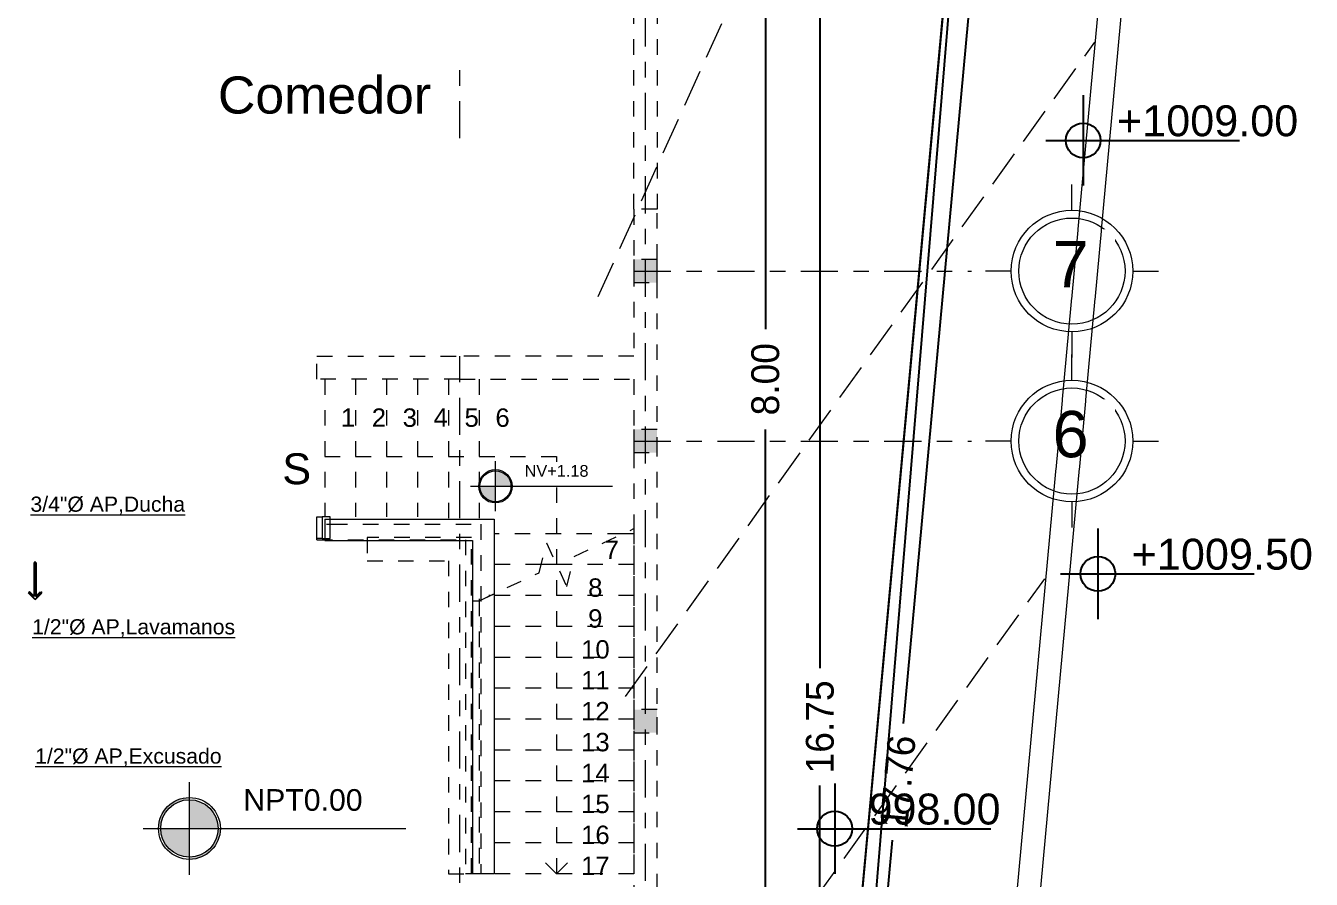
# Model space of a CAD drawing. Header units: millimetres. Extents: x -9559 to 23034, y -7226 to 22400.
# Drawn here: x 255.44 to 263.75, y 48.41 to 53.93 of the extents above; entities that cross this region are included whole.
import ezdxf

# ---------------------------------------------------------------- set-up
doc = ezdxf.new("R2010")
doc.units = ezdxf.units.MM
doc.header["$LTSCALE"] = 0.02
for name, pattern in [('ACAD_ISO02W100', [15, 12, -3]), ('ACAD_ISO10W100', [18, 12, -3, 0, -3]), ('DASHED2', [0.375, 0.25, -0.125]), ('Elevado', [0.003969, 0.002381, -0.001587])]:
    doc.linetypes.add(name, pattern=pattern)
for name, color, linetype, lineweight in [('A-ANNO-DIMS', 251, 'Continuous', 9), ('A-FLOR-HRAL', 254, 'Continuous', 18), ('A-FLOR-HRAL-MBND', 9, 'Elevado', 18), ('A-Mueble cocina 3', 9, 'Continuous', 9), ('A_DIM-1', 251, 'Continuous', 18), ('G-ANNO-DIMS', 252, 'Continuous', 15), ('G-ANNO-TEXT', 250, 'Continuous', 9), ('I-FURN', 9, 'Continuous', 9), ('IH-textos', 250, 'Continuous', 18), ('S-GRID', 253, 'ACAD_ISO10W100', 5), ('S-GRID-IDEN', 253, 'Continuous', 9)]:
    doc.layers.add(name, color=color, linetype=linetype, lineweight=lineweight)
for name, color, linetype, lineweight, transparency in [('CUADROS', 251, 'Continuous', 20, 0.2), ('IH-PLANO BASE', 250, 'DASHED2', 5, 0.55), ('TT-CURVAS DN', 128, 'ACAD_ISO02W100', 9, 0.2)]:
    doc.layers.add(name, color=color, linetype=linetype, lineweight=lineweight, transparency=transparency)
doc.layers.add('IH-A.NEGRAS', color=22, linetype='Continuous')
doc.layers.add('PC-NIVELES', color=251, linetype='Continuous')
doc.styles.add('Arial_2', font='arial.ttf', dxfattribs={"height": 0.089297})
doc.styles.add('Arial_3', font='arial.ttf', dxfattribs={"height": 0.18})
doc.styles.add('Arial_4', font='arial.ttf', dxfattribs={"height": 0.105})
doc.styles.add('Arial_5', font='arial.ttf', dxfattribs={"height": 0.003})
doc.styles.add('CUADROS', font='arial.ttf')
doc.styles.get("Standard").update_dxf_attribs({"font": 'GOTHIC.TTF'})
doc.dimstyles.get("Standard").update_dxf_attribs({"dimtxt": 0.18, "dimasz": 0.18, "dimexe": 0.18, "dimexo": 0.0625, "dimgap": 0.09, "dimtad": 0, "dimzin": 3, "dimdsep": 46, "dimtxsty": 'Standard', "dimblk": 'ARCHTICK', "dimcen": 0.09, "dimadec": 0, "dimazin": 0, "dimtfac": 1, "dimtofl": 0, "dimtmove": 0, "dimatfit": 3, "dimldrblk": 'ARCHTICK', "dimfxl": 1, "dimtolj": 1, "dimtzin": 0, "dimarcsym": 0})
pattern_1 = [(0, (4e-16, 1e-16), (0, 6.985), [5.08, -1.905]), (90, (4e-16, 1e-16), (-6.985, 4e-16), [5.08, -1.905])]

# ---------------------------------------------------------------- blocks, each defined once
blk = doc.blocks.new('Barandilla - Barandilla-145365-Nivel 1')
at = {"layer": 'A-FLOR-HRAL'}
for p, q in [((2.5958, -2.6062), (2.6318, -2.6062)), ((2.5342, -2.7062), (2.5342, -2.6974))]:
    blk.add_line(p, q, dxfattribs=at)
at = {"layer": 'A-FLOR-HRAL-MBND'}
for p, q in [((2.6318, -2.6062), (3.5952, -2.6062)), ((3.5952, -2.6062), (3.5952, -4.8672)), ((2.5342, -2.7062), (3.4952, -2.7062)), ((3.4952, -2.7062), (3.4952, -4.8672)), ((3.5952, -4.8672), (3.4952, -4.8672))]:
    blk.add_line(p, q, dxfattribs=at)
blk = doc.blocks.new('Tipo de barandal superior - Barandal superior_interno_-145371-Nivel 1')
at = {"layer": 'A-Mueble cocina 3'}
for p, q in [((2.5342, -2.6974), (2.5342, -2.5574)), ((2.5342, -2.5574), (2.567, -2.5574)), ((2.6201, -2.5574), (2.567, -2.5574)), ((2.567, -2.5574), (2.567, -2.6974)), ((2.6201, -2.6974), (2.6201, -2.5574)), ((2.567, -2.6974), (2.5342, -2.6974)), ((2.567, -2.6974), (2.6201, -2.6974))]:
    blk.add_line(p, q, dxfattribs=at)
blk = doc.blocks.new('Tipo de barandal superior - Barandal superior_interno_-V6-Nivel 1')
at = {"layer": 'A-Mueble cocina 3', "lineweight": 20}
for p, q in [((2.5842, -2.5718), (2.5842, -2.7118)), ((2.5842, -2.5718), (3.3296, -2.5718)), ((3.3296, -2.5718), (3.6796, -2.5718)), ((3.6796, -2.5718), (3.6796, -2.9218)), ((2.5842, -2.7118), (2.8592, -2.7118)), ((2.8592, -2.7118), (3.3296, -2.7118)), ((3.3296, -2.7118), (3.5396, -2.7118)), ((3.5396, -2.7118), (3.5396, -2.9218)), ((3.5396, -2.9218), (3.5396, -3.1003)), ((3.6796, -2.9218), (3.6796, -3.0558)), ((3.5842, -3.1003), (3.6796, -3.0558)), ((3.6796, -3.0558), (3.6796, -4.8672)), ((3.5396, -3.1003), (3.5842, -3.1003)), ((3.5396, -3.1003), (3.5396, -4.8672)), ((3.6796, -4.8672), (3.5396, -4.8672))]:
    blk.add_line(p, q, dxfattribs=at)
blk = doc.blocks.new('Rejilla - Extremo inicial de rejilla - Círculo-11506-Nivel 1')
h = blk.add_hatch()
h.set_pattern_fill('ANGLE', color=256)
h.set_pattern_definition(pattern_1)
h.paths.add_polyline_path([(0, 0.003933), (0, 0.00452, 0.414214), (-0.00452, 0), (-0.003933, 0, -0.414214)])
h.paths.add_polyline_path([(0, -0.003933), (0, -0.00452, 0.414214), (0.00452, 0), (0.003933, 0, -0.414214)])
at = {"layer": 'A_DIM-1', "true_color": 0x000000, "transparency": 33554661}
h = blk.add_hatch(dxfattribs=at)
h.set_pattern_fill('ANGLE', color=18)
h.set_pattern_definition(pattern_1)
h.paths.add_polyline_path([(0, 0.00452), (0, 0.003933, -0.414214), (0.003933, 0), (0.00452, 0, 0.414214)])
h.paths.add_polyline_path([(-0.003933, 0), (-0.00452, 0, 0.414214), (0, -0.00452), (0, -0.003933, -0.414214)])
at = {"layer": 'S-GRID'}
h = blk.add_hatch(dxfattribs=at)
h.set_pattern_fill('ANGLE', color=256)
h.set_pattern_definition(pattern_1)
h.paths.add_polyline_path([(0, 0.003933), (0, 0.00452, 0.414214), (-0.00452, 0), (-0.003933, 0, -0.414214)])
h.paths.add_polyline_path([(0, -0.003933), (0, -0.00452, 0.414214), (0.00452, 0), (0.003933, 0, -0.414214)])
at = {"layer": 'S-GRID', "linetype": 'Continuous'}
h = blk.add_hatch(dxfattribs=at)
h.set_pattern_fill('AR-B88', color=256, scale=0.1)
h.paths.add_polyline_path([(0, 0.00452), (0, 0.003933, -0.414214), (0.003933, 0), (0.00452, 0, 0.414214)])
h.paths.add_polyline_path([(-0.003933, 0), (-0.00452, 0, 0.414214), (0, -0.00452), (0, -0.003933, -0.414214)])
at = {"layer": 'S-GRID-IDEN', "linetype": 'Continuous'}
for p, q in [((0, 0.003933), (0, 0.0056)), ((-0.003933, 0), (-0.0056, 0)), ((0.003933, 0), (0.0056, 0)), ((0, -0.003933), (0, -0.0056))]:
    blk.add_line(p, q, dxfattribs=at)
for radius in [0.003933, 0.003434]:
    blk.add_circle((0, 0), radius, dxfattribs=at)
blk = doc.blocks.new('_ArchTick')
at = {"color": 0, "linetype": 'ByBlock', "const_width": 0.15}
blk.add_lwpolyline([(-0.5, -0.5), (0.5, 0.5)], dxfattribs=at)
blk = doc.blocks.new('*D469')
at = {"layer": 'A-ANNO-DIMS', "color": 0, "lineweight": -2, "transparency": 16777216}
for p, q in [((260.3703, 55.6447), (260.0407, 55.6447)), ((260.2207, 55.6447), (260.2207, 51.9695)), ((260.2207, 47.6447), (260.2207, 51.3199)), ((260.3703, 47.6447), (260.0407, 47.6447))]:
    blk.add_line(p, q, dxfattribs=at)
at = {"layer": 'A-ANNO-DIMS', "color": 0, "lineweight": -2, "transparency": 16777216, "xscale": 0.18, "yscale": 0.18, "zscale": 0.18}
for p, rotation in [((260.2207, 55.6447), 90), ((260.2207, 47.6447), 270)]:
    blk.add_blockref('_ArchTick', p, dxfattribs=dict(at, rotation=rotation))
at = {"layer": 'A-ANNO-DIMS', "color": 0, "transparency": 16777216, "insert": (260.2207, 51.6447), "char_height": 0.18, "width": 0.607447, "attachment_point": 5, "rotation": 90}
blk.add_mtext('\\A1;8.00', dxfattribs=at)
blk = doc.blocks.new('*D472')
at = {"layer": 'A-ANNO-DIMS', "color": 0, "lineweight": -2, "transparency": 16777216}
for p, q in [((261.1203, 57.7697), (260.3936, 57.7697)), ((260.5736, 57.7697), (260.5736, 49.7739)), ((260.5736, 41.0197), (260.5736, 49.0156)), ((261.1203, 41.0197), (260.3936, 41.0197))]:
    blk.add_line(p, q, dxfattribs=at)
at = {"layer": 'A-ANNO-DIMS', "color": 0, "lineweight": -2, "transparency": 16777216, "xscale": 0.18, "yscale": 0.18, "zscale": 0.18}
for p, rotation in [((260.5736, 57.7697), 90), ((260.5736, 41.0197), 270)]:
    blk.add_blockref('_ArchTick', p, dxfattribs=dict(at, rotation=rotation))
at = {"layer": 'A-ANNO-DIMS', "color": 0, "transparency": 16777216, "insert": (260.5736, 49.3947), "char_height": 0.18, "width": 0.607447, "attachment_point": 5, "rotation": 90}
blk.add_mtext('\\A1;16.75', dxfattribs=at)
blk = doc.blocks.new('Cotas de elevación - Cota de elevación - Destino rellenado-10655-Nivel 1')
at = {"transparency": 33554572}
h = blk.add_hatch(color=256, dxfattribs=at)
h.dxf.hatch_style = 1
h.paths.add_polyline_path([(0.002, 0), (0.001859, 0, -0.414214), (0, -0.001859), (0, -0.002, 0.414214)])
h.paths.add_polyline_path([(0, 0.001859), (0, 0.002, 0.414214), (-0.002, 0), (-0.001859, 0, -0.414214)])
h = blk.add_hatch(color=256, dxfattribs=at)
h.dxf.hatch_style = 1
h.paths.add_polyline_path([(0, 0), (-0.001859, 0, 0.414214), (0, -0.001859)])
h.paths.add_polyline_path([(0, 0.001859), (0, 0), (0.001859, 0, 0.414214)])
at = {"layer": 'G-ANNO-DIMS', "lineweight": 20}
h = blk.add_hatch(dxfattribs=at)
h.set_pattern_fill('AR-B88', color=256, scale=0.1)
h.paths.add_polyline_path([(0, 0.001859), (0, 0), (0.001859, 0, 0.414214)])
h.paths.add_polyline_path([(0, 0), (-0.001859, 0, 0.414214), (0, -0.001859)])
h.paths.add_polyline_path([(0.002, 0), (0.001859, 0, -0.414214), (0, -0.001859), (0, -0.002, 0.414214)])
h.paths.add_polyline_path([(0, 0.001859), (0, 0.002, 0.414214), (-0.002, 0), (-0.001859, 0, -0.414214)])
for p, q in [((0, -0.003), (0, 0.003)), ((-0.003, 0), (0.014, 0))]:
    blk.add_line(p, q, dxfattribs=at)
for radius in [0.002, 0.001859]:
    blk.add_circle((0, 0), radius, dxfattribs=at)
blk = doc.blocks.new('Nivel')
at = {"layer": 'IH-textos'}
h = blk.add_hatch(dxfattribs=at)
h.set_pattern_fill('ANGLE', color=256)
h.set_pattern_definition([(0, (-30.434, -5.986), (0, 6.985), [5.08, -1.905]), (90, (-30.434, -5.986), (-6.985, 4e-16), [5.08, -1.905])])
h.paths.add_polyline_path([(0, 0), (0, 0.113, 0.414214), (-0.113, 0)])
h.paths.add_polyline_path([(0.113, 0), (0, 0), (0, -0.113, 0.414214)])
at = {"layer": 'PC-NIVELES'}
for p, q in [((0, 0.2926), (0, -0.2922)), ((-0.2413, 0), (1.0109, 0))]:
    blk.add_line(p, q, dxfattribs=at)
blk.add_circle((0, 0), 0.113, dxfattribs=at)
at = {"layer": 'CUADROS', "style": 'CUADROS'}
blk.add_attdef('ACERA+997.00', (0.2185, 0.0274), '', height=0.2, dxfattribs=at)
blk = doc.blocks.new('*D580')
at = {"layer": 'I-FURN', "color": 0, "lineweight": -2, "ltscale": 0.2, "transparency": 16777216}
for p, q in [((261.7882, 57.89), (262.0709, 57.864)), ((261.8916, 57.8805), (261.1124, 49.4172)), ((260.2637, 40.1988), (261.0429, 48.6621)), ((260.1603, 40.2083), (260.443, 40.1823))]:
    blk.add_line(p, q, dxfattribs=at)
at = {"layer": 'I-FURN', "color": 0, "lineweight": -2, "ltscale": 0.2, "transparency": 16777216, "xscale": 0.18, "yscale": 0.18, "zscale": 0.18}
for p, rotation in [((261.8916, 57.8805), 84.73983874230564), ((260.2637, 40.1988), 264.7398387423056)]:
    blk.add_blockref('_ArchTick', p, dxfattribs=dict(at, rotation=rotation))
at = {"layer": 'I-FURN', "color": 0, "ltscale": 0.2, "transparency": 16777216, "insert": (261.0777, 49.0396), "char_height": 0.18, "attachment_point": 5, "rotation": 84.73984}
blk.add_mtext('\\A1;17.76', dxfattribs=at)
blk = doc.blocks.new('*D583')
at = {"layer": 'I-FURN', "color": 0, "lineweight": -2, "ltscale": 0.2, "transparency": 16777216}
for p, q in [((261.7202, 57.8335), (260.1503, 40.7816)), ((244.7806, 40.214), (259.5281, 40.214))]:
    blk.add_line(p, q, dxfattribs=at)
for start, end in [(84.73984, 111.35487), (153.38497, 180)]:
    blk.add_arc((260.0981, 40.214), 0.75, start, end, dxfattribs=at)
at = {"layer": 'I-FURN', "color": 0, "lineweight": -2, "ltscale": 0.2, "transparency": 16777216, "xscale": 0.18, "yscale": 0.18, "zscale": 0.18}
for p, rotation in [((260.1668, 40.9609), 354.7398387423056), ((259.3481, 40.214), 270.0000000000001)]:
    blk.add_blockref('_ArchTick', p, dxfattribs=dict(at, rotation=rotation))
at = {"layer": 'I-FURN', "color": 0, "ltscale": 0.2, "transparency": 16777216, "insert": (259.5926, 40.7681), "char_height": 0.18, "attachment_point": 5, "rotation": 42.36992}
blk.add_mtext('\\A1;95°', dxfattribs=at)
blk = doc.blocks.new('*D584')
at = {"layer": 'I-FURN', "color": 0, "lineweight": -2, "ltscale": 0.2, "transparency": 16777216}
for p, q in [((244.7806, 57.8342), (261.156, 57.8937)), ((260.2752, 40.2763), (261.6792, 57.3277))]:
    blk.add_line(p, q, dxfattribs=at)
for start, end in [(180.20806, 201.58021), (243.92092, 265.29308)]:
    blk.add_arc((261.726, 57.8958), 0.75, start, end, dxfattribs=at)
at = {"layer": 'I-FURN', "color": 0, "lineweight": -2, "ltscale": 0.2, "transparency": 16777216, "xscale": 0.18, "yscale": 0.18, "zscale": 0.18}
for p, rotation in [((260.976, 57.8931), 90.20805555555597), ((261.6644, 57.1483), 355.2930766759017)]:
    blk.add_blockref('_ArchTick', p, dxfattribs=dict(at, rotation=rotation))
at = {"layer": 'I-FURN', "color": 0, "ltscale": 0.2, "transparency": 16777216, "insert": (261.1752, 57.3867), "char_height": 0.18, "attachment_point": 5, "rotation": 312.75057}
blk.add_mtext('\\A1;85°', dxfattribs=at)
blk = doc.blocks.new('*D585')
at = {"layer": 'I-FURN', "color": 0, "lineweight": -2, "ltscale": 0.2, "transparency": 16777216}
for p, q in [((261.6635, 57.8956), (245.2881, 57.8361)), ((244.7181, 40.2765), (244.7181, 57.264))]:
    blk.add_line(p, q, dxfattribs=at)
for start, end in [(336.11908, 0.20806), (270, 294.08898)]:
    blk.add_arc((244.7181, 57.834), 0.75, start, end, dxfattribs=at)
at = {"layer": 'I-FURN', "color": 0, "lineweight": -2, "ltscale": 0.2, "transparency": 16777216, "xscale": 0.18, "yscale": 0.18, "zscale": 0.18}
for p, rotation in [((245.4681, 57.8367), 90.20805555555592), ((244.7181, 57.084), 180.0000000000019)]:
    blk.add_blockref('_ArchTick', p, dxfattribs=dict(at, rotation=rotation))
at = {"layer": 'I-FURN', "color": 0, "ltscale": 0.2, "transparency": 16777216, "insert": (245.2494, 57.3047), "char_height": 0.18, "attachment_point": 5, "rotation": 45.10403}
blk.add_mtext('\\A1;90°', dxfattribs=at)
blk = doc.blocks.new('*D586')
at = {"layer": 'I-FURN', "color": 0, "lineweight": -2, "ltscale": 0.2, "transparency": 16777216}
for p, q in [((244.7181, 57.7715), (244.7181, 40.784)), ((260.0356, 40.214), (245.2881, 40.214))]:
    blk.add_line(p, q, dxfattribs=at)
for start, end in [(66.01505, 90), (0, 23.98495)]:
    blk.add_arc((244.7181, 40.214), 0.75, start, end, dxfattribs=at)
at = {"layer": 'I-FURN', "color": 0, "lineweight": -2, "ltscale": 0.2, "transparency": 16777216, "xscale": 0.18, "yscale": 0.18, "zscale": 0.18}
for p, rotation in [((244.7181, 40.964), 180.0000000000017), ((245.4681, 40.214), 270.0000000000002)]:
    blk.add_blockref('_ArchTick', p, dxfattribs=dict(at, rotation=rotation))
at = {"layer": 'I-FURN', "color": 0, "ltscale": 0.2, "transparency": 16777216, "insert": (245.2484, 40.7443), "char_height": 0.18, "attachment_point": 5, "rotation": 315}
blk.add_mtext('\\A1;90°', dxfattribs=at)

msp = doc.modelspace()

# ---------------------------------------------------------------- hatches: boundary and pattern name
at = {"layer": 'IH-PLANO BASE'}
for points in [[(259.3696, 52.2697), (259.5196, 52.2697), (259.5196, 52.4197), (259.3696, 52.4197), (259.3696, 52.2908)], [(259.3696, 51.1697), (259.5196, 51.1697), (259.5196, 51.3197), (259.3696, 51.3197), (259.3696, 51.1908)], [(259.3696, 49.3572), (259.5196, 49.3572), (259.5196, 49.5072), (259.3696, 49.5072), (259.3696, 49.3783)]]:
    msp.add_hatch(color=256, dxfattribs=at).paths.add_polyline_path(points)

# ---------------------------------------------------------------- linework, layer by layer
at = {"layer": 'I-FURN'}
msp.add_line((259.7828, 36.7898), (261.8697, 59.4569), dxfattribs=at)
at = {"layer": 'IH-A.NEGRAS'}
for p, q in [((255.4907, 50.458), (255.4907, 50.2376)), ((255.5007, 50.458), (255.4907, 50.458)), ((255.5007, 50.458), (255.5007, 50.2376)), ((255.4594, 50.2688), (255.4523, 50.2617)), ((255.4957, 50.2184), (255.4523, 50.2617)), ((255.4907, 50.2376), (255.4594, 50.2688)), ((255.4957, 50.2184), (255.539, 50.2617)), ((255.5007, 50.2376), (255.5319, 50.2688)), ((255.5319, 50.2688), (255.539, 50.2617))]:
    msp.add_line(p, q, dxfattribs=at)
at = {"layer": 'IH-PLANO BASE'}
for p, q in [((259.3696, 52.7447), (259.3696, 55.2447)), ((259.5196, 55.2447), (259.5196, 52.7447)), ((259.5196, 52.7447), (259.3696, 52.7447)), ((259.3696, 52.7447), (259.3696, 52.4197)), ((259.3696, 52.7447), (259.3696, 51.7947)), ((259.5196, 52.4197), (259.5196, 52.7447)), ((259.5196, 52.4197), (259.3696, 52.4197)), ((259.3696, 52.4197), (259.3696, 52.2697)), ((259.5196, 51.1697), (259.5196, 52.4197)), ((259.5196, 52.2697), (259.5196, 52.4197)), ((259.3696, 52.2697), (259.5196, 52.2697)), ((257.3196, 51.7947), (258.2421, 51.7947)), ((257.3196, 51.6447), (257.3196, 51.7947)), ((259.3696, 51.7947), (258.2421, 51.7947)), ((258.2421, 51.7947), (258.2421, 51.6447)), ((258.2421, 51.6447), (257.3196, 51.6447)), ((257.3696, 51.6447), (257.3696, 50.7545)), ((257.3696, 51.6447), (257.3696, 50.7545)), ((257.5696, 51.6447), (257.5696, 50.7545)), ((257.5696, 51.6447), (257.5696, 50.7545)), ((257.7696, 51.6447), (257.7696, 50.7545)), ((257.7696, 51.6447), (257.7696, 50.7545)), ((257.9696, 51.6447), (257.9696, 50.7545)), ((257.9696, 51.6447), (257.9696, 50.7545)), ((258.1696, 51.6447), (258.1696, 50.7401)), ((258.1696, 51.6447), (258.1696, 50.7401)), ((258.2421, 51.6447), (259.3696, 51.6447)), ((258.3696, 51.6447), (258.3696, 50.7401)), ((258.3696, 51.6447), (258.3696, 50.7401)), ((259.3696, 51.6447), (259.3696, 51.1697)), ((259.5196, 51.3197), (259.3696, 51.3197)), ((259.3696, 51.3197), (259.3696, 51.1697)), ((259.5196, 51.1697), (259.5196, 51.3197)), ((259.3696, 51.1697), (259.3696, 47.6947)), ((259.3696, 51.1697), (259.5196, 51.1697)), ((259.5196, 47.5447), (259.5196, 51.1697)), ((257.3696, 51.1447), (258.8696, 51.1447)), ((257.5696, 51.1447), (257.7696, 51.1447)), ((257.7696, 51.1447), (257.9696, 51.1447)), ((257.9696, 51.1447), (258.1696, 51.1447)), ((258.1696, 51.1447), (258.3696, 51.1447)), ((258.3696, 51.1447), (258.8696, 51.1447)), ((258.8696, 51.1447), (258.8696, 48.4447)), ((258.9829, 50.4975), (259.3696, 50.6779)), ((259.3696, 50.6779), (259.3696, 48.4447)), ((258.3196, 50.6197), (257.6446, 50.6197)), ((257.6446, 50.6197), (257.6446, 50.4697)), ((258.3196, 48.4447), (258.3196, 50.6197)), ((259.2985, 50.6447), (258.465, 50.6447)), ((259.2985, 50.6447), (258.465, 50.6447)), ((258.7564, 50.3919), (258.8036, 50.5863)), ((258.8036, 50.5863), (258.9357, 50.3031)), ((259.3696, 50.6447), (259.2985, 50.6447)), ((259.3696, 50.6447), (259.2985, 50.6447)), ((258.9357, 50.3031), (258.9829, 50.4975)), ((257.6446, 50.4697), (258.1696, 50.4697)), ((258.1696, 50.4697), (258.1696, 48.4447)), ((258.7692, 50.4447), (258.465, 50.4447)), ((258.7692, 50.4447), (258.465, 50.4447)), ((258.8696, 50.4447), (258.7692, 50.4447)), ((258.8696, 50.4447), (258.7692, 50.4447)), ((258.9701, 50.4447), (258.8696, 50.4447)), ((258.9701, 50.4447), (258.8696, 50.4447)), ((259.3696, 50.4447), (258.9701, 50.4447)), ((259.3696, 50.4447), (258.9701, 50.4447)), ((258.3696, 50.2116), (258.7564, 50.3919)), ((258.4407, 50.2447), (258.4306, 50.2447)), ((258.4407, 50.2447), (258.4306, 50.2447)), ((259.3696, 50.2447), (258.4407, 50.2447)), ((259.3696, 50.2447), (258.4407, 50.2447)), ((258.3696, 50.2226), (258.3696, 50.2116)), ((258.3696, 50.2116), (258.3696, 48.4447)), ((259.3696, 50.0447), (258.3696, 50.0447)), ((259.3696, 50.0447), (258.3696, 50.0447)), ((259.3696, 49.8447), (258.3696, 49.8447)), ((259.3696, 49.8447), (258.3696, 49.8447)), ((259.3696, 49.6447), (258.3696, 49.6447)), ((259.3696, 49.6447), (258.3696, 49.6447)), ((259.5196, 49.5072), (259.3696, 49.5072)), ((259.3696, 49.5072), (259.3696, 49.3572)), ((259.5196, 49.3572), (259.5196, 49.5072)), ((259.3696, 49.4447), (258.3696, 49.4447)), ((259.3696, 49.4447), (258.3696, 49.4447)), ((259.3696, 49.3572), (259.5196, 49.3572)), ((259.3696, 49.2447), (258.3696, 49.2447)), ((259.3696, 49.2447), (258.3696, 49.2447)), ((259.3696, 49.0447), (258.3696, 49.0447)), ((259.3696, 49.0447), (258.3696, 49.0447)), ((259.3696, 48.8447), (258.3696, 48.8447)), ((259.3696, 48.8447), (258.3696, 48.8447)), ((259.3696, 48.6447), (258.3696, 48.6447)), ((259.3696, 48.6447), (258.3696, 48.6447)), ((258.8696, 48.4447), (258.7446, 48.5697)), ((258.8696, 48.4447), (258.9946, 48.5697)), ((258.1696, 48.4447), (258.3196, 48.4447)), ((259.3696, 48.4447), (258.3696, 48.4447))]:
    msp.add_line(p, q, dxfattribs=at)
at = {"layer": 'S-GRID'}
for p, q in [((259.4446, 39.2183), (259.4446, 60.3463)), ((259.3696, 52.3447), (261.5537, 52.3447)), ((258.2446, 45.3447), (258.2446, 51.7947)), ((259.3696, 51.2447), (261.5537, 51.2447))]:
    msp.add_line(p, q, dxfattribs=at)
at = {"layer": 'TT-CURVAS DN', "lineweight": 15}
msp.add_line((260.5325, 48.2668), (262.0278, 50.3532), dxfattribs=at)
at = {"layer": 'TT-CURVAS DN', "lineweight": 15, "flags": 128}
msp.add_lwpolyline([(259.1386, 52.1802), (260.6915, 55.6136)], dxfattribs=at)

# ---------------------------------------------------------------- block references
at = {"layer": 'I-FURN'}
for p, values in [((262.2763, 53.1899), {'ACERA+997.00': '+1009.00'}), ((262.3714, 50.3851), {'ACERA+997.00': '+1009.50'})]:
    msp.add_blockref('Nivel', p, dxfattribs=at).add_auto_attribs(values)
at = {"layer": 'IH-PLANO BASE'}
for p, xscale, yscale, zscale in [((258.4743, 50.9518), 54.00520746988553, 54.00520746988553, 54.00520746988553), ((256.4946, 48.7373), 99.99999999999993, 99.99999999999993, 99.99999999999993)]:
    msp.add_blockref('Cotas de elevación - Cota de elevación - Destino rellenado-10655-Nivel 1', p, dxfattribs=dict(at, xscale=xscale, yscale=yscale, zscale=zscale))
for name in ['Tipo de barandal superior - Barandal superior_interno_-145371-Nivel 1', 'Tipo de barandal superior - Barandal superior_interno_-V6-Nivel 1', 'Barandilla - Barandilla-145365-Nivel 1']:
    msp.add_blockref(name, (254.7854, 53.3119), dxfattribs=at)
msp.add_blockref('Nivel', (260.6687, 48.7356), dxfattribs=at).add_auto_attribs({'ACERA+997.00': '998.00'})
at = {"layer": 'S-GRID-IDEN', "color": 251, "true_color": 0x636466, "xscale": 99.99999999999993, "yscale": 99.99999999999993, "zscale": 99.99999999999993, "rotation": 269.9999999999994}
for p in [(262.2037, 52.3447), (262.2037, 51.2447)]:
    msp.add_blockref('Rejilla - Extremo inicial de rejilla - Círculo-11506-Nivel 1', p, dxfattribs=at)

# ---------------------------------------------------------------- texts
at = {"layer": 'G-ANNO-TEXT', "style": 'Arial_4'}
for s, p in [('%%U3/4"Ø AP,Ducha', (255.466, 50.7872)), ('%%U1/2"Ø AP,Lavamanos', (255.477, 49.9935)), ('%%U1/2"Ø AP,Excusado', (255.4963, 49.1571))]:
    msp.add_text(s, height=0.098073, dxfattribs=at).set_placement(p)
at = {"layer": 'IH-PLANO BASE', "attachment_point": 1, "bg_fill": 3, "box_fill_scale": 1.25, "bg_fill_color": 256, "bg_fill_true_color": 13158600, "bg_fill_transparency": 0}
for s, insert, char_height, width, style in [('Comedor', (256.6789, 53.6042), 0.24, 1.675527, 'Arial_3'), ('S', (257.0954, 51.1653), 0.2, 0.162441, 'Arial_4')]:
    msp.add_mtext(s, dxfattribs=dict(at, insert=insert, char_height=char_height, width=width, style=style))
at = {"layer": 'IH-PLANO BASE', "attachment_point": 1, "line_spacing_factor": 0.941778, "style": 'Arial_2'}
for s, insert, char_height, width in [('1', (257.4739, 51.4558), 0.1191, 0.109888), ('2', (257.6739, 51.4558), 0.1191, 0.109888), ('3', (257.8739, 51.4558), 0.1191, 0.109888), ('4', (258.0739, 51.4558), 0.1191, 0.109888), ('5', (258.2739, 51.4558), 0.1191, 0.109888), ('6', (258.4739, 51.4558), 0.1191, 0.109888), ('7', (259.1799, 50.5998), 0.1191, 0.109888), ('8', (259.0739, 50.3558), 0.1191, 0.109888), ('9', (259.0739, 50.1558), 0.1191, 0.109888), ('10', (259.0281, 49.9558), 0.11906, 0.219776), ('11', (259.0281, 49.7558), 0.11906, 0.219776), ('12', (259.0281, 49.5558), 0.11906, 0.219776), ('13', (259.0281, 49.3558), 0.11906, 0.219776), ('14', (259.0281, 49.1558), 0.11906, 0.219776), ('15', (259.0281, 48.9558), 0.11906, 0.219776), ('16', (259.0281, 48.7558), 0.11906, 0.219776), ('17', (259.0281, 48.5558), 0.11906, 0.219776)]:
    msp.add_mtext(s, dxfattribs=dict(at, insert=insert, char_height=char_height, width=width))

# ---------------------------------------------------------------- dimensions: what is measured, and where the dimension line sits
at = {"layer": 'A-ANNO-DIMS'}
for base, p1, p2, picture, middle in [((260.5736, 41.0197), (261.1828, 57.7697), (261.1828, 41.0197), '*D472', (260.5736, 49.3947)), ((260.2207, 47.6447), (260.4328, 55.6447), (260.4328, 47.6447), '*D469', (260.2207, 51.6447))]:
    dim = msp.add_linear_dim(base=base, p1=p1, p2=p2, angle=90, dimstyle='Standard', dxfattribs=at)
    dim.commit()
    dim.dimension.update_dxf_attribs({"geometry": picture, "text_midpoint": middle})

# ---------------------------------------------------------------- next in the draw order: linework, layer by layer
at = {"layer": 'S-GRID'}
msp.add_line((258.2446, 53.2042), (258.2446, 53.6842), dxfattribs=at)

# ---------------------------------------------------------------- next in the draw order: texts
at = {"layer": 'IH-PLANO BASE', "attachment_point": 1, "line_spacing_factor": 0.941778, "style": 'Arial_4', "bg_fill": 3, "box_fill_scale": 1.25, "bg_fill_color": 256, "bg_fill_true_color": 13158600, "bg_fill_transparency": 0}
for s, insert, char_height, width in [('NV+1.18', (258.6624, 51.0893), 0.07561, 0.287871), ('NPT0.00', (256.843, 48.9918), 0.14, 0.533043)]:
    msp.add_mtext(s, dxfattribs=dict(at, insert=insert, char_height=char_height, width=width))
at = {"layer": 'S-GRID-IDEN', "char_height": 0.3, "width": 0.328039, "attachment_point": 1, "style": 'Arial_5', "bg_fill": 3, "box_fill_scale": 1.25, "bg_fill_color": 256, "bg_fill_true_color": 13158600, "bg_fill_transparency": 0}
for s, insert in [('7', (262.0784, 52.5396)), ('6', (262.0784, 51.4396))]:
    msp.add_mtext(s, dxfattribs=dict(at, insert=insert))

# ---------------------------------------------------------------- next in the draw order: linework, layer by layer
at = {"layer": 'I-FURN'}
for points in [[(244.1896, 39.1985), (261.0103, 39.2149), (262.8655, 59.3652)], [(244.1898, 39.0485), (261.1472, 39.065), (263.0149, 59.3514)], [(260.0981, 40.214), (261.726, 57.8958), (244.7181, 57.834), (244.7181, 40.214), (260.0981, 40.214)]]:
    msp.add_lwpolyline(points, dxfattribs=at)
at = {"layer": 'TT-CURVAS DN', "lineweight": 15}
msp.add_line((259.3158, 49.5912), (262.3513, 53.8266), dxfattribs=at)

# ---------------------------------------------------------------- next in the draw order: dimensions: what is measured, and where the dimension line sits
at = {"layer": 'I-FURN', "ltscale": 0.2}
for base, center, p1, p2, picture, middle in [((261.0673, 57.5371), (261.726, 57.8958), (260.2701, 40.214), (244.7181, 57.834), '*D584', (261.1752, 57.3867)), ((245.0939, 57.185), (244.7181, 57.834), (261.726, 57.8958), (244.7181, 40.214), '*D585', (245.2494, 57.3047)), ((259.7635, 40.8853), (260.0981, 40.214), (244.7181, 40.214), (261.726, 57.8958), '*D583', (259.5926, 40.7681)), ((245.3676, 40.589), (244.7181, 40.214), (244.7181, 57.834), (260.0981, 40.214), '*D586', (245.2484, 40.7443))]:
    dim = msp.add_angular_dim_3p(base=base, center=center, p1=p1, p2=p2, dimstyle='Standard', dxfattribs=at)
    dim.commit()
    dim.dimension.update_dxf_attribs({"geometry": picture, "text_midpoint": middle})
dim = msp.add_aligned_dim(p1=(260.0981, 40.214), p2=(261.726, 57.8958), distance=-0.1663, dimstyle='Standard', dxfattribs=at)
dim.commit()
dim.dimension.update_dxf_attribs({"geometry": '*D580', "text_midpoint": (261.0777, 49.0396)})

doc.saveas('drawing.dxf')
